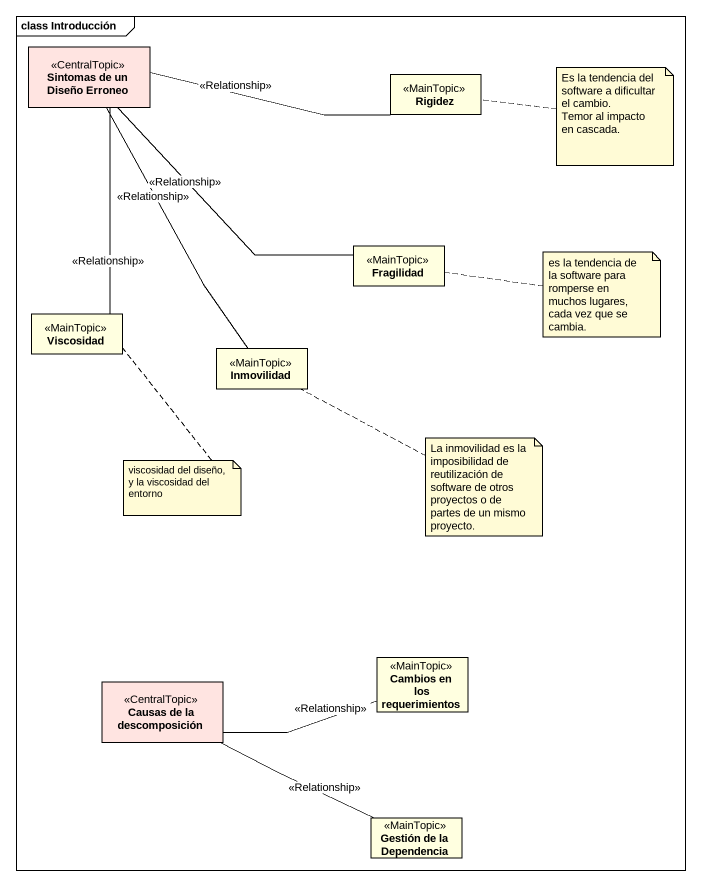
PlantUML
@startuml
mainframe class Introducción
hide circle
hide empty members
class "Sintomas de un Diseño Erroneo" as Sintomas_de_un_Diseño <<CentralTopic>> #FFE4E1
class Rigidez <<MainTopic>> #FFFFE0
class Fragilidad <<MainTopic>> #FFFFE0
class Viscosidad <<MainTopic>> #FFFFE0
class Inmovilidad <<MainTopic>> #FFFFE0
class "Causas de la descomposición" as Causas_de_la_descomposición <<CentralTopic>> #FFE4E1
class "Cambios en los requerimientos" as Cambios_en_los <<MainTopic>> #FFFFE0
class "Gestión de la Dependencia" as Gestión_de_la_Dependencia <<MainTopic>> #FFFFE0
Sintomas_de_un_Diseño -right- Rigidez : <<Relationship>>
Sintomas_de_un_Diseño -- Fragilidad : <<Relationship>>
Sintomas_de_un_Diseño -- Viscosidad : <<Relationship>>
Sintomas_de_un_Diseño -- Inmovilidad : <<Relationship>>
Causas_de_la_descomposición -right- Cambios_en_los : <<Relationship>>
Gestión_de_la_Dependencia -left- Causas_de_la_descomposición : <<Relationship>>
note right of Rigidez
  Es la tendencia del software a dificultar el cambio.
  Temor al impacto en cascada.
end note
note right of Fragilidad : es la tendencia de la software para romperse en muchos lugares, cada vez que se cambia.
note right of Inmovilidad : La inmovilidad es la imposibilidad de reutilización de software de otros proyectos o de partes de un mismo proyecto.
note bottom of Viscosidad : viscosidad del diseño, y la viscosidad del entorno
@enduml
